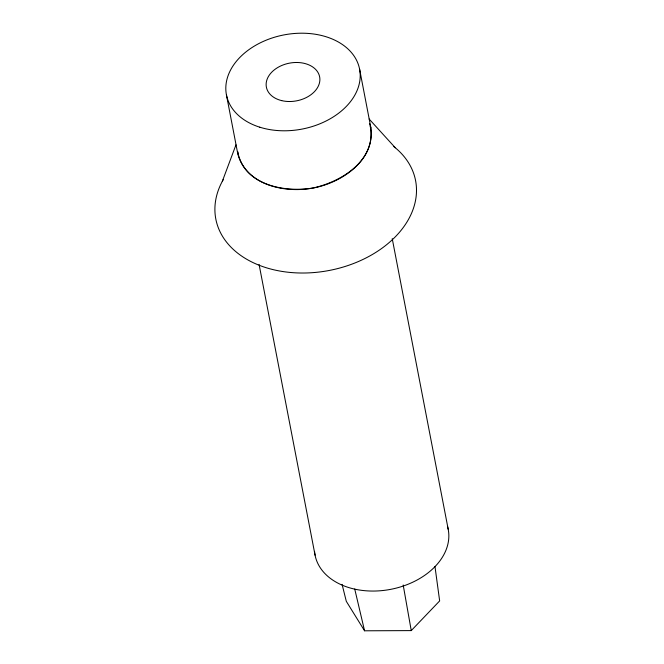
<?xml version="1.0" encoding="UTF-8"?>
<svg xmlns="http://www.w3.org/2000/svg" width="664" height="664" viewBox="0 0 664 664"><rect width="100%" height="100%" fill="white"/><g stroke="black" fill="none" stroke-linecap="round" stroke-linejoin="round"><path stroke-width="1" d="M222.332 181.289L235.986 144.818M342.076 584.361L346.301 601.318L364.569 630.8L411.248 630.601L439.651 600.92L434.961 566.409M369.118 119.014L395.296 147.757M370.205 126.143C376.969 158.928 342.126 182.758 313.524 187.92C285.47 193.597 245.846 185.264 237.77 153.757L226.441 94.902M237.753 151.956C244.327 185.513 284.922 192.751 313.524 187.92C341.537 181.48 374.919 161.144 370.919 127.953L359.581 69.097M369.524 123.487L370.919 127.953M354.725 588.993L364.569 630.8M392.233 238.65L448.217 529.357M259.084 264.455L315.068 555.162M403.189 585.001L411.248 630.601M237.77 151.79L237.77 153.757M447.544 526.552A67.811 47.949 -10.9 0 1 390.15 589.449A67.811 47.949 -10.9 0 1 314.545 551.352M393.81 146.561A101.716 71.928 -10.9 0 1 390.971 240.982A101.716 71.928 -10.9 0 1 261.392 266.098A101.716 71.928 -10.9 0 1 223.253 179.62M259.765 127.189A67.811 47.949 -10.9 0 0 360.212 75.347A67.811 47.949 -10.9 0 0 259.051 43.459A67.811 47.949 -10.9 0 0 259.765 127.189M281.71 100.629A27.124 19.181 -10.9 0 0 319.782 77.73A27.124 19.181 -10.9 0 0 277.535 67.637A27.124 19.181 -10.9 0 0 281.71 100.629"/></g></svg>
